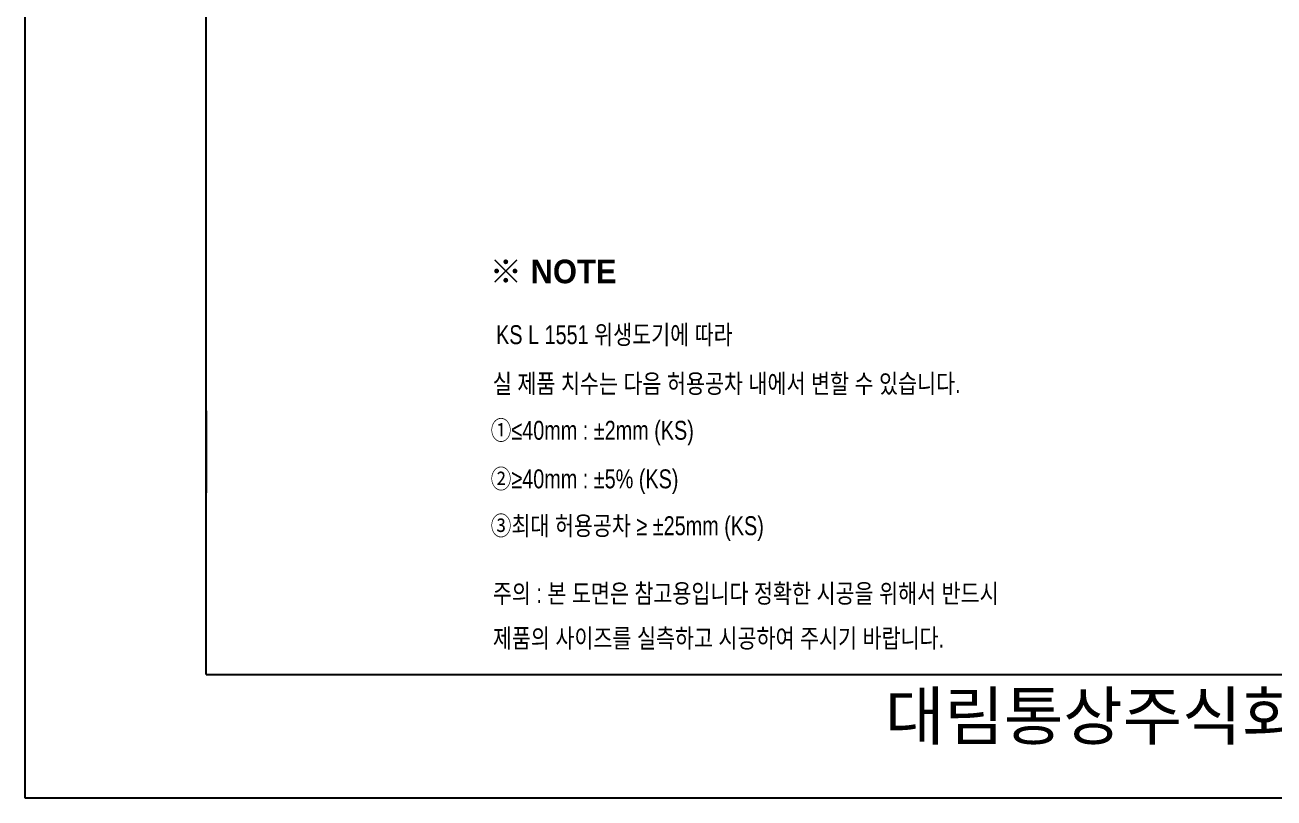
# Model space of a CAD drawing. Extents: x 66585 to 69011, y 58137 to 61568.
# Drawn here: x 66585 to 67905, y 58137 to 58954 of the extents above; entities that cross this region are included whole.
import ezdxf

# ---------------------------------------------------------------- set-up
doc = ezdxf.new("R2010")
doc.units = 0
doc.header["$MEASUREMENT"] = 0
doc.layers.get('0').update_dxf_attribs({"linetype": 'CONTINUOUS'})
for name, color, linetype in [('2', 2, 'CONTINUOUS'), ('Dim', 4, 'CONTINUOUS'), ('YA', 7, 'CONTINUOUS')]:
    doc.layers.add(name, color=color, linetype=linetype)
doc.styles.add('MtXpl_', font='')
doc.styles.add('굴림', font='', dxfattribs={"height": 3.2})
doc.styles.add('스타일1', font='txt.shx', dxfattribs={"bigfont": 'ghs.shx'})
doc.styles.get('MtXpl_').set_extended_font_data('Gulim', bold=True)
doc.styles.get('굴림').set_extended_font_data('Gulim')

msp = doc.modelspace()

# ---------------------------------------------------------------- linework, layer by layer
at = {"layer": 'YA', "color": 7}
for p, q in [((66776.6, 58267.7), (66776.6, 60377.5)), ((66776.6, 58546.2), (66776.6, 58459.7)), ((66776.6, 58267.7), (68852.6, 58267.7))]:
    msp.add_line(p, q, dxfattribs=at)
at = {"layer": 'YA', "color": 0}
msp.add_lwpolyline([(66585.3, 58137.2), (69010.8, 58137.2), (69010.8, 61567.5), (66585.3, 61567.5)], close=True, dxfattribs=at)

# ---------------------------------------------------------------- texts
at = {"color": 3, "style": '굴림', "width": 0.8}
for s, p in [('KS L 1551 위생도기에 따라', (67082.9, 58616.6)), ('실 제품 치수는 다음 허용공차 내에서 변할 수 있습니다.', (67079.5, 58564.9)), ('①≤40mm : ±2mm (KS)', (67077.2, 58515.6)), ('②≥40mm : ±5%%% (KS)', (67077.2, 58464.3)), ('③최대 허용공차 ≥ ±25mm (KS)', (67077.2, 58414.8))]:
    msp.add_text(s, height=20, dxfattribs=at).set_placement(p)
at = {"color": 1, "style": '굴림', "width": 0.8}
for s, p in [('주의 : 본 도면은 참고용입니다 정확한 시공을 위해서 반드시', (67079.5, 58343.3)), ('제품의 사이즈를 실측하고 시공하여 주시기 바랍니다.', (67079.5, 58295.9))]:
    msp.add_text(s, height=20, dxfattribs=at).set_placement(p)
at = {"layer": '2', "style": 'MtXpl_'}
msp.add_text('※ NOTE', height=25, dxfattribs=at).set_placement((67076.1, 58680.9))
at = {"layer": 'Dim', "color": 0, "insert": (67366.6, 58248.8), "char_height": 50, "width": 1090, "attachment_point": 1, "style": '스타일1'}
msp.add_mtext('{\\fGulim|b0|i0|c129|p50;       대림통상주식회사\\P}', dxfattribs=at)

doc.saveas('drawing.dxf')
